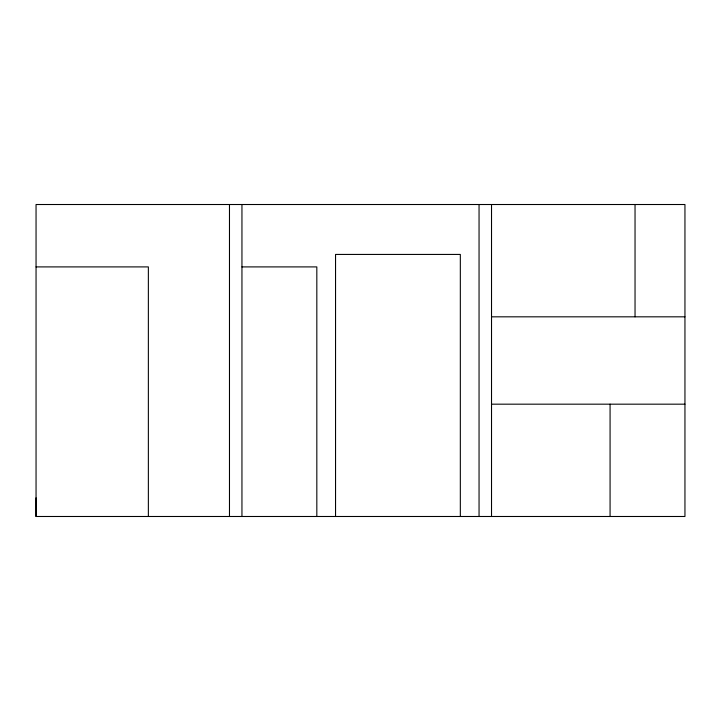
<?xml version="1.0" encoding="UTF-8"?>
<svg xmlns="http://www.w3.org/2000/svg" width="721" height="721" viewBox="0 0 721 721"><rect width="100%" height="100%" fill="white"/><g stroke="black" fill="none" stroke-linecap="round" stroke-linejoin="round"><path stroke-width="1.08" d="M36.05 516.488L36.05 204.512L684.95 204.512L684.95 516.488L36.05 516.488L36.05 497.86M36.05 266.905L148.364 266.905L148.364 516.488M241.95 266.905L316.825 266.905L316.825 516.488M491.524 316.825L684.95 316.825M491.524 404.175L684.95 404.175M635.039 204.512L635.039 316.825M610.074 404.175L610.074 516.488M491.524 204.512L491.524 516.488M479.05 204.512L479.05 516.488M460.331 516.488L460.331 254.432L335.544 254.432L335.544 516.488M241.95 204.512L241.95 516.488M229.476 204.512L229.476 516.488"/></g></svg>
